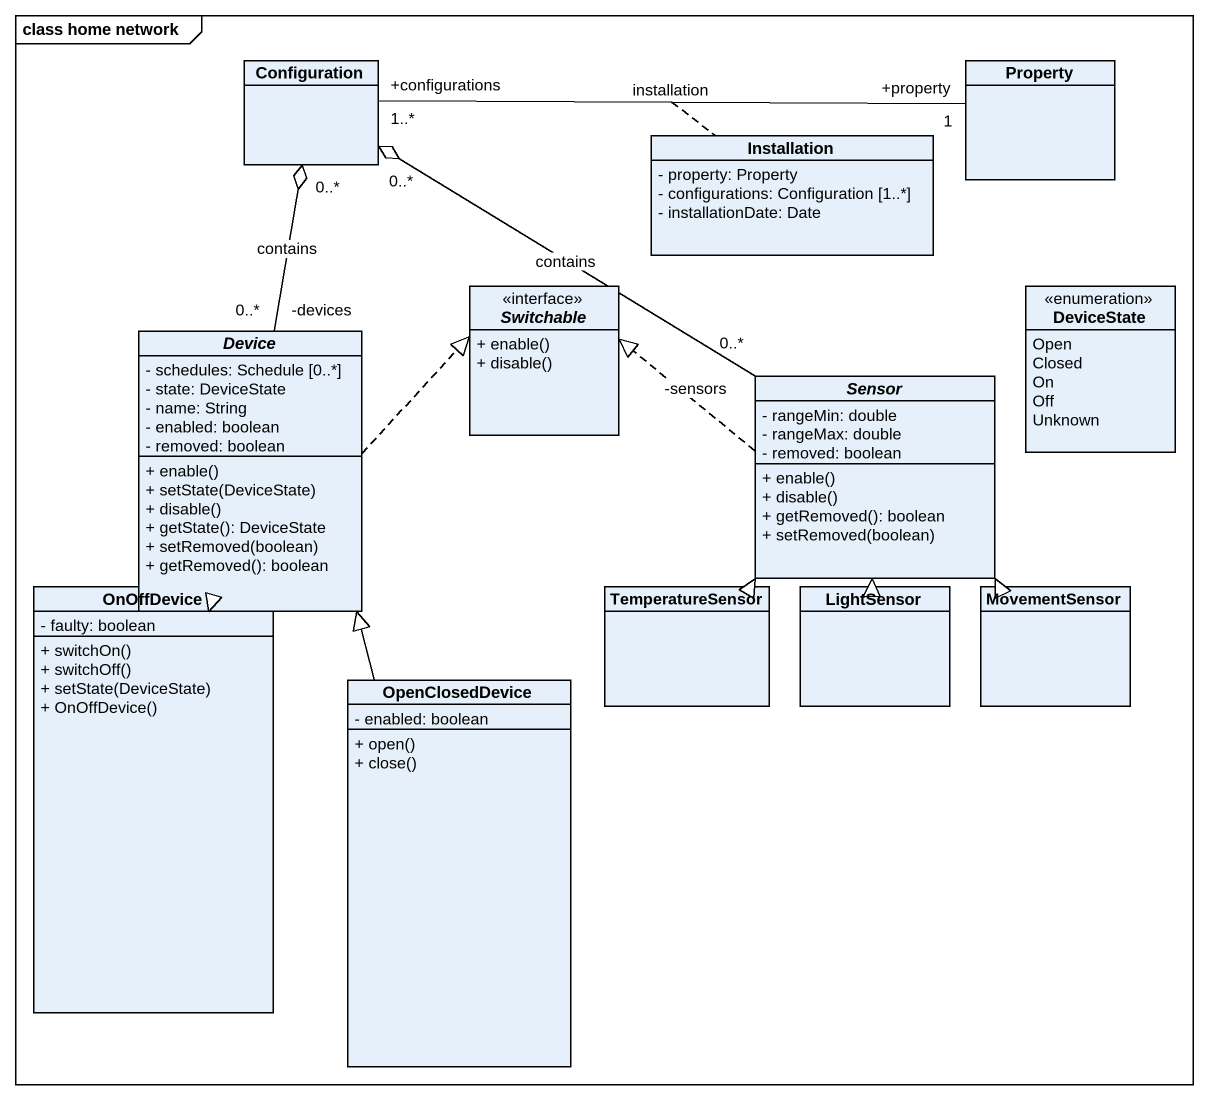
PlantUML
@startuml
mainframe class home network
hide circle
hide empty members
skinparam classAttributeIconSize 0
class Configuration
class Property
class Installation {
  - property: Property
  - configurations: Configuration [1..*]
  - installationDate: Date
}
abstract class Device {
  - schedules: Schedule [0..*]
  - state: DeviceState
  - name: String
  - enabled: boolean
  - removed: boolean
  + enable()
  + setState(DeviceState)
  + disable()
  + getState(): DeviceState
  + setRemoved(boolean)
  + getRemoved(): boolean
}
interface Switchable {
  + enable()
  + disable()
}
enum DeviceState {
  Open
  Closed
  On
  Off
  Unknown
}
abstract class Sensor {
  - rangeMin: double
  - rangeMax: double
  - removed: boolean
  + enable()
  + disable()
  + getRemoved(): boolean
  + setRemoved(boolean)
}
class OnOffDevice {
  - faulty: boolean
  + switchOn()
  + switchOff()
  + setState(DeviceState)
  + OnOffDevice()
}
class TemperatureSensor
class LightSensor
class MovementSensor
class OpenClosedDevice {
  - enabled: boolean
  + open()
  + close()
}
Configuration "+configurations\n1..*" -right- "+property\n1" Property : installation
(Configuration, Property) .. Installation
Device "-devices\n0..*" -up-o "0..*" Configuration : contains
Device .right.|> Switchable
Sensor "-sensors\n0..*" -up-o "0..*" Configuration : contains
Sensor .left.|> Switchable
OnOffDevice -up-|> Device
TemperatureSensor -up-|> Sensor
LightSensor -up-|> Sensor
MovementSensor -up-|> Sensor
OpenClosedDevice -up-|> Device
@enduml
